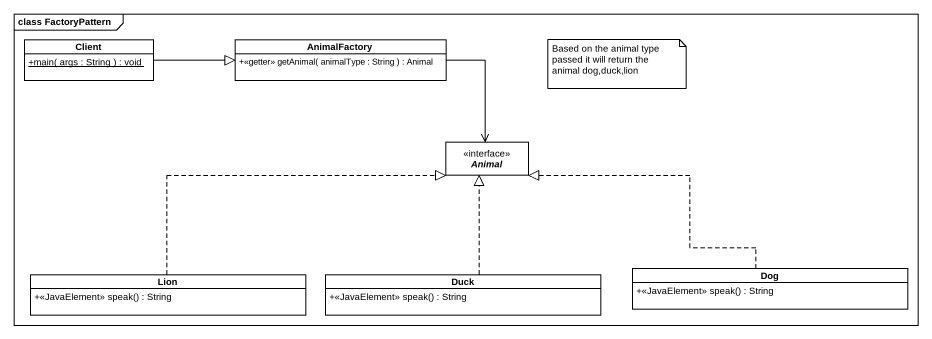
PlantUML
@startuml
mainframe class FactoryPattern
hide circle
hide empty members
skinparam classAttributeIconSize 0
class Client {
  {static} +main( args : String ) : void
}
class AnimalFactory {
  +<<getter>> getAnimal( animalType : String ) : Animal
}
interface Animal
class Lion {
  +<<JavaElement>> speak() : String
}
class Duck {
  +<<JavaElement>> speak() : String
}
class Dog {
  +<<JavaElement>> speak() : String
}
Client -right-|> AnimalFactory
AnimalFactory --> Animal
Lion .right.|> Animal
Duck .up.|> Animal
Dog .left.|> Animal
note as N1
  Based on the animal type passed it will return the animal dog,duck,lion
end note
@enduml
